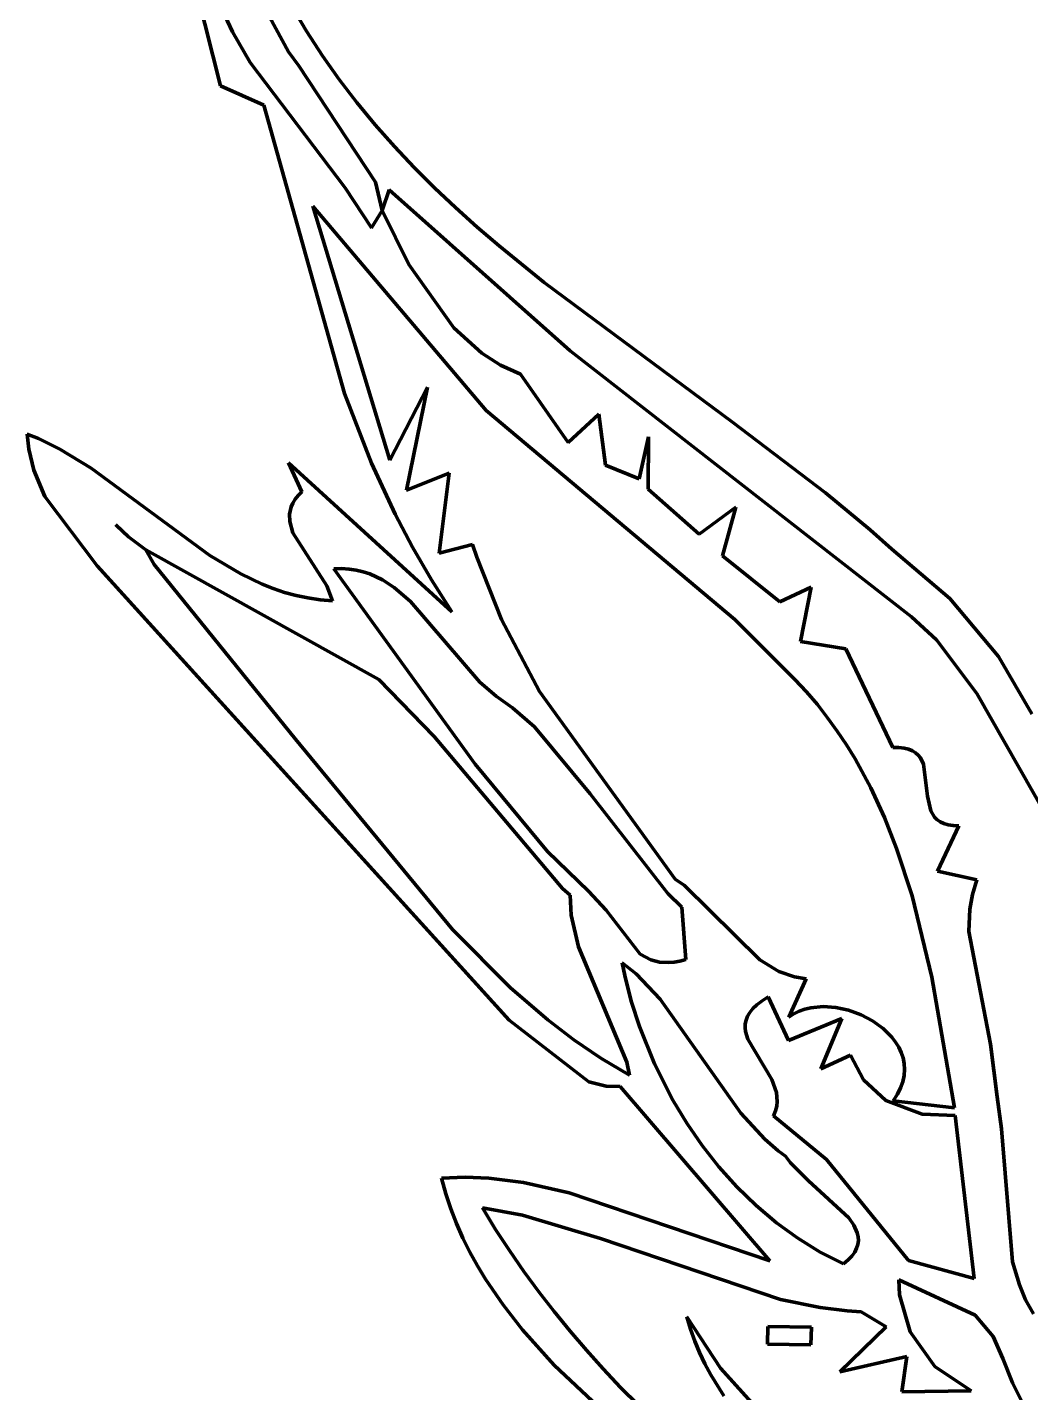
# Model space of a CAD drawing. Header units: millimetres. Extents: x 0 to 10.4, y 0 to 8.2.
# Drawn here: x 5.972 to 6.522, y 4.295 to 5.044 of the extents above; entities that cross this region are included whole.
import ezdxf

# ---------------------------------------------------------------- set-up
doc = ezdxf.new("R2010")
doc.units = ezdxf.units.MM
for name, color, linetype, lineweight in [('color#000000ff', 7, 'CONTINUOUS', 100), ('color#929292ff', 7, 'CONTINUOUS', 100), ('color#ffffffff', 7, 'CONTINUOUS', 100)]:
    doc.layers.add(name, color=color, linetype=linetype, lineweight=lineweight)

msp = doc.modelspace()

# ---------------------------------------------------------------- linework, layer by layer
at = {"layer": 'color#000000ff'}
for p, q in [((6.07784, 5.01204), (6.05913, 5.08684)), ((6.11513, 5.03063), (6.08624, 5.08419)), ((6.11683, 5.05599), (6.12505, 5.042)), ((6.07904, 5.05346), (6.08443, 5.0417)), ((6.08443, 5.0417), (6.09417, 5.02482)), ((6.12505, 5.042), (6.13377, 5.0285)), ((6.12092, 5.02296), (6.11513, 5.03063)), ((6.13377, 5.0285), (6.14299, 5.01545)), ((6.09417, 5.02482), (6.14626, 4.95611)), ((6.16296, 4.9592), (6.12092, 5.02296)), ((6.10166, 5.00145), (6.07784, 5.01204)), ((6.14299, 5.01545), (6.15266, 5.00284)), ((6.15266, 5.00284), (6.16276, 4.99062)), ((6.14594, 4.84324), (6.10166, 5.00145)), ((6.16276, 4.99062), (6.17326, 4.97879)), ((6.17326, 4.97879), (6.18413, 4.9673)), ((6.18413, 4.9673), (6.19534, 4.95613)), ((6.1666, 4.94365), (6.16296, 4.9592)), ((6.14626, 4.95611), (6.16081, 4.93414)), ((6.17035, 4.95497), (6.1666, 4.94365)), ((6.26979, 4.8668), (6.17035, 4.95497)), ((6.19534, 4.95613), (6.20687, 4.94525)), ((6.12861, 4.94599), (6.17077, 4.80673)), ((6.22365, 4.83405), (6.12861, 4.94599)), ((6.16081, 4.93414), (6.1666, 4.94365)), ((6.1666, 4.94365), (6.18117, 4.91415)), ((6.20687, 4.94525), (6.21867, 4.93464)), ((6.21867, 4.93464), (6.23073, 4.92427)), ((6.23073, 4.92427), (6.25549, 4.90414)), ((6.18117, 4.91415), (6.20591, 4.87939)), ((6.25549, 4.90414), (6.35881, 4.82767)), ((6.20591, 4.87939), (6.22125, 4.8655)), ((6.22125, 4.8655), (6.23146, 4.85893)), ((6.45687, 4.72081), (6.26979, 4.8668)), ((6.23146, 4.85893), (6.24245, 4.85397)), ((6.24245, 4.85397), (6.26867, 4.81639)), ((6.17077, 4.80673), (6.19149, 4.84685)), ((6.19149, 4.84685), (6.17985, 4.79035)), ((6.16077, 4.80509), (6.14594, 4.84324)), ((6.36003, 4.71929), (6.22365, 4.83405)), ((6.26867, 4.81639), (6.28548, 4.83197)), ((6.28548, 4.83197), (6.28905, 4.80399)), ((6.35881, 4.82767), (6.40977, 4.78882)), ((5.97272, 4.81285), (5.97192, 4.82104)), ((5.97192, 4.82104), (5.97801, 4.81856)), ((5.97801, 4.81856), (5.98985, 4.81278)), ((6.30753, 4.7965), (6.31268, 4.81963)), ((6.31268, 4.81963), (6.31258, 4.79083)), ((5.97544, 4.80122), (5.97272, 4.81285)), ((5.98985, 4.81278), (6.00689, 4.80246)), ((5.98149, 4.7868), (5.97544, 4.80122)), ((6.00689, 4.80246), (6.07201, 4.75447)), ((6.12256, 4.78931), (6.11525, 4.80523)), ((6.11525, 4.80523), (6.20489, 4.72363)), ((6.17363, 4.77718), (6.16077, 4.80509)), ((6.28905, 4.80399), (6.30753, 4.7965)), ((6.17985, 4.79035), (6.20328, 4.7996)), ((6.20328, 4.7996), (6.1979, 4.75582)), ((6.01018, 4.74872), (5.98149, 4.7868)), ((6.11766, 4.78326), (6.11893, 4.78529)), ((6.11893, 4.78529), (6.12056, 4.7873)), ((6.12056, 4.7873), (6.12256, 4.78931)), ((6.31258, 4.79083), (6.34046, 4.76611)), ((6.40977, 4.78882), (6.43426, 4.76847)), ((6.11575, 4.77715), (6.11672, 4.78123)), ((6.11672, 4.78123), (6.11766, 4.78326)), ((6.34046, 4.76611), (6.36053, 4.78096)), ((6.36053, 4.78096), (6.35333, 4.75425)), ((6.02093, 4.77091), (6.02056, 4.77126)), ((6.02056, 4.77126), (6.02749, 4.76466)), ((6.02749, 4.76466), (6.02093, 4.77091)), ((6.11586, 4.77303), (6.11575, 4.77715)), ((6.11767, 4.76683), (6.11586, 4.77303)), ((6.18317, 4.75897), (6.17363, 4.77718)), ((6.02749, 4.76466), (6.03699, 4.75755)), ((6.03699, 4.75755), (6.02749, 4.76466)), ((6.13626, 4.7378), (6.11767, 4.76683)), ((6.43426, 4.76847), (6.44615, 4.75797)), ((6.03699, 4.75755), (6.04151, 4.74958)), ((6.16475, 4.68638), (6.03699, 4.75755)), ((6.19356, 4.74111), (6.18317, 4.75897)), ((6.1979, 4.75582), (6.21618, 4.76045)), ((6.21618, 4.76045), (6.21844, 4.7535)), ((6.44615, 4.75797), (6.47798, 4.7309)), ((6.03172, 4.72529), (6.01018, 4.74872)), ((6.04151, 4.74958), (6.11906, 4.6538)), ((6.07201, 4.75447), (6.08899, 4.74433)), ((6.21844, 4.7535), (6.2321, 4.7194)), ((6.35333, 4.75425), (6.38471, 4.72914)), ((6.08899, 4.74433), (6.10078, 4.73871)), ((6.14433, 4.74727), (6.14005, 4.74714)), ((6.14005, 4.74714), (6.21764, 4.63995)), ((6.14844, 4.74704), (6.14433, 4.74727)), ((6.15238, 4.74647), (6.14844, 4.74704)), ((6.15617, 4.74557), (6.15238, 4.74647)), ((6.15981, 4.74437), (6.15617, 4.74557)), ((6.16671, 4.74113), (6.15981, 4.74437)), ((6.17314, 4.73692), (6.16671, 4.74113)), ((6.20489, 4.72363), (6.19356, 4.74111)), ((6.10078, 4.73871), (6.10684, 4.73632)), ((6.10684, 4.73632), (6.11303, 4.73425)), ((6.11303, 4.73425), (6.11936, 4.73252)), ((6.1393, 4.72966), (6.13626, 4.7378)), ((6.1821, 4.72915), (6.17314, 4.73692)), ((6.38471, 4.72914), (6.40189, 4.73702)), ((6.40189, 4.73702), (6.39604, 4.70736)), ((6.11936, 4.73252), (6.12585, 4.73117)), ((6.12585, 4.73117), (6.13249, 4.7302)), ((6.13249, 4.7302), (6.1393, 4.72966)), ((6.22016, 4.685), (6.1821, 4.72915)), ((6.47798, 4.7309), (6.50462, 4.69901)), ((6.23624, 4.49965), (6.03172, 4.72529)), ((6.2321, 4.7194), (6.25287, 4.6799)), ((6.38639, 4.69299), (6.36003, 4.71929)), ((6.47058, 4.70821), (6.45687, 4.72081)), ((6.39604, 4.70736), (6.42097, 4.70336)), ((6.42097, 4.70336), (6.44679, 4.64909)), ((6.49273, 4.67886), (6.47058, 4.70821)), ((6.50462, 4.69901), (6.52291, 4.66756)), ((6.39304, 4.68643), (6.38639, 4.69299)), ((6.19518, 4.65527), (6.16475, 4.68638)), ((6.22915, 4.67732), (6.22016, 4.685)), ((6.39935, 4.67966), (6.39304, 4.68643)), ((6.238, 4.67101), (6.22915, 4.67732)), ((6.25287, 4.6799), (6.32733, 4.57704)), ((6.4053, 4.67268), (6.39935, 4.67966)), ((6.53175, 4.61032), (6.49273, 4.67886)), ((6.2501, 4.66049), (6.238, 4.67101)), ((6.41093, 4.66551), (6.4053, 4.67268)), ((6.41625, 4.65815), (6.41093, 4.66551)), ((6.28074, 4.62383), (6.2501, 4.66049)), ((6.42126, 4.65062), (6.41625, 4.65815)), ((6.11906, 4.6538), (6.2052, 4.54926)), ((6.26559, 4.5718), (6.19518, 4.65527)), ((6.42597, 4.64293), (6.42126, 4.65062)), ((6.44679, 4.64909), (6.45007, 4.64912)), ((6.45007, 4.64912), (6.45292, 4.64883)), ((6.45292, 4.64883), (6.45537, 4.64826)), ((6.45537, 4.64826), (6.45746, 4.64741)), ((6.45746, 4.64741), (6.45921, 4.64633)), ((6.45921, 4.64633), (6.46066, 4.64502)), ((6.46066, 4.64502), (6.46184, 4.64351)), ((6.46184, 4.64351), (6.46352, 4.63999)), ((6.21764, 4.63995), (6.25729, 4.59213)), ((6.43457, 4.62708), (6.42597, 4.64293)), ((6.46352, 4.63999), (6.46567, 4.62254)), ((6.32327, 4.56906), (6.28074, 4.62383)), ((6.44215, 4.61069), (6.43457, 4.62708)), ((6.46567, 4.62254), (6.46754, 4.61434)), ((6.46754, 4.61434), (6.46955, 4.61101)), ((6.44881, 4.59383), (6.44215, 4.61069)), ((6.46955, 4.61101), (6.47093, 4.60962)), ((6.47093, 4.60962), (6.47261, 4.60844)), ((6.48291, 4.60629), (6.47117, 4.5814)), ((6.47261, 4.60844), (6.47462, 4.60749)), ((6.47462, 4.60749), (6.47698, 4.60681)), ((6.47698, 4.60681), (6.47973, 4.6064)), ((6.47973, 4.6064), (6.48291, 4.60629)), ((6.25729, 4.59213), (6.27971, 4.5704)), ((6.45727, 4.56783), (6.44881, 4.59383)), ((6.32733, 4.57704), (6.33242, 4.57345)), ((6.47117, 4.5814), (6.49279, 4.57663)), ((6.49279, 4.57663), (6.49039, 4.56857)), ((6.26969, 4.56815), (6.26559, 4.5718)), ((6.27021, 4.55722), (6.26969, 4.56815)), ((6.27971, 4.5704), (6.28939, 4.55987)), ((6.33097, 4.56162), (6.32327, 4.56906)), ((6.33242, 4.57345), (6.37376, 4.53278)), ((6.49039, 4.56857), (6.48898, 4.56047)), ((6.33316, 4.53284), (6.33097, 4.56162)), ((6.46815, 4.52328), (6.45727, 4.56783)), ((6.27433, 4.5399), (6.27021, 4.55722)), ((6.28939, 4.55987), (6.30815, 4.53581)), ((6.48898, 4.56047), (6.48847, 4.54827)), ((6.2052, 4.54926), (6.23695, 4.51735)), ((6.48847, 4.54827), (6.50033, 4.48654)), ((6.30079, 4.47657), (6.27433, 4.5399)), ((6.30585, 4.52498), (6.29828, 4.53109)), ((6.29828, 4.53109), (6.2997, 4.52408)), ((6.30815, 4.53581), (6.31404, 4.53266)), ((6.31404, 4.53266), (6.31865, 4.53151)), ((6.31865, 4.53151), (6.32389, 4.53126)), ((6.32389, 4.53126), (6.32678, 4.53151)), ((6.32678, 4.53151), (6.32987, 4.53203)), ((6.32987, 4.53203), (6.33316, 4.53284)), ((6.37376, 4.53278), (6.38418, 4.52636)), ((6.2997, 4.52408), (6.30323, 4.51007)), ((6.31914, 4.51122), (6.30585, 4.52498)), ((6.38418, 4.52636), (6.39286, 4.52333)), ((6.39286, 4.52333), (6.39917, 4.52236)), ((6.48057, 4.45151), (6.46815, 4.52328)), ((6.23695, 4.51735), (6.25738, 4.49979)), ((6.39917, 4.52236), (6.38974, 4.50135)), ((6.30323, 4.51007), (6.30766, 4.49616)), ((6.36332, 4.44852), (6.31914, 4.51122)), ((6.37497, 4.51023), (6.3722, 4.5081)), ((6.37831, 4.51238), (6.37497, 4.51023)), ((6.38945, 4.48841), (6.37831, 4.51238)), ((6.367, 4.50176), (6.36617, 4.49966)), ((6.36826, 4.50387), (6.367, 4.50176)), ((6.36998, 4.50598), (6.36826, 4.50387)), ((6.3722, 4.5081), (6.36998, 4.50598)), ((6.38974, 4.50135), (6.39245, 4.50313)), ((6.39245, 4.50313), (6.39536, 4.50456)), ((6.39536, 4.50456), (6.39844, 4.50567)), ((6.39844, 4.50567), (6.40167, 4.50646)), ((6.40167, 4.50646), (6.40844, 4.50711)), ((6.40844, 4.50711), (6.41545, 4.50663)), ((6.41545, 4.50663), (6.42247, 4.5051)), ((6.42247, 4.5051), (6.42928, 4.5026)), ((6.42928, 4.5026), (6.43565, 4.49923)), ((6.27991, 4.46574), (6.23624, 4.49965)), ((6.25738, 4.49979), (6.27169, 4.4889)), ((6.30766, 4.49616), (6.31591, 4.47565)), ((6.36574, 4.49756), (6.36566, 4.49546)), ((6.36566, 4.49546), (6.3659, 4.49336)), ((6.36617, 4.49966), (6.36574, 4.49756)), ((6.3659, 4.49336), (6.3672, 4.48914)), ((6.41869, 4.50045), (6.38945, 4.48841)), ((6.40715, 4.47299), (6.41869, 4.50045)), ((6.43565, 4.49923), (6.44137, 4.49509)), ((6.44137, 4.49509), (6.4462, 4.49026)), ((6.27169, 4.4889), (6.28662, 4.47876)), ((6.3672, 4.48914), (6.38034, 4.46709)), ((6.4462, 4.49026), (6.44822, 4.48761)), ((6.44822, 4.48761), (6.44993, 4.48483)), ((6.50033, 4.48654), (6.50395, 4.45754)), ((6.28662, 4.47876), (6.30222, 4.46943)), ((6.42343, 4.48043), (6.40715, 4.47299)), ((6.43067, 4.46681), (6.42343, 4.48043)), ((6.44993, 4.48483), (6.45131, 4.48192)), ((6.45131, 4.48192), (6.45232, 4.4789)), ((6.45232, 4.4789), (6.45295, 4.47577)), ((6.30222, 4.46943), (6.30079, 4.47657)), ((6.31591, 4.47565), (6.32601, 4.4558)), ((6.45316, 4.47255), (6.45292, 4.46925)), ((6.45295, 4.47577), (6.45316, 4.47255)), ((6.28945, 4.46333), (6.27991, 4.46574)), ((6.2972, 4.46322), (6.28945, 4.46333)), ((6.38034, 4.46709), (6.38288, 4.45994)), ((6.4428, 4.45556), (6.43067, 4.46681)), ((6.45222, 4.46588), (6.45101, 4.46245)), ((6.45292, 4.46925), (6.45222, 4.46588)), ((6.3792, 4.36765), (6.2972, 4.46322)), ((6.32601, 4.4558), (6.33372, 4.44308)), ((6.38288, 4.45994), (6.3833, 4.45498)), ((6.44927, 4.45897), (6.44697, 4.45546)), ((6.45101, 4.46245), (6.44927, 4.45897)), ((6.50395, 4.45754), (6.50636, 4.43994)), ((6.37641, 4.43439), (6.36332, 4.44852)), ((6.38235, 4.44984), (6.38128, 4.4472)), ((6.38302, 4.45243), (6.38235, 4.44984)), ((6.3833, 4.45498), (6.38302, 4.45243)), ((6.46288, 4.44805), (6.4428, 4.45556)), ((6.44697, 4.45546), (6.48057, 4.45151)), ((6.33372, 4.44308), (6.34217, 4.43085)), ((6.38128, 4.4472), (6.41031, 4.42315)), ((6.48086, 4.44733), (6.46288, 4.44805)), ((6.4914, 4.3579), (6.48086, 4.44733)), ((6.38385, 4.42804), (6.37641, 4.43439)), ((6.50636, 4.43994), (6.51242, 4.36709)), ((6.34217, 4.43085), (6.35134, 4.41921)), ((6.38785, 4.42508), (6.38385, 4.42804)), ((6.35134, 4.41921), (6.36119, 4.40822)), ((6.3905, 4.42129), (6.38785, 4.42508)), ((6.40044, 4.41157), (6.3905, 4.42129)), ((6.41031, 4.42315), (6.45535, 4.36785)), ((6.19909, 4.41298), (6.21216, 4.41347)), ((6.20148, 4.40444), (6.19909, 4.41298)), ((6.21216, 4.41347), (6.22506, 4.41296)), ((6.22506, 4.41296), (6.24414, 4.41057)), ((6.42254, 4.39129), (6.40044, 4.41157)), ((6.20425, 4.39613), (6.20148, 4.40444)), ((6.24414, 4.41057), (6.26913, 4.40491)), ((6.26913, 4.40491), (6.3792, 4.36765)), ((6.36119, 4.40822), (6.3717, 4.39797)), ((6.2074, 4.38803), (6.20425, 4.39613)), ((6.22156, 4.39672), (6.22882, 4.38485)), ((6.24358, 4.39259), (6.22156, 4.39672)), ((6.3717, 4.39797), (6.38283, 4.38854)), ((6.2864, 4.37989), (6.24358, 4.39259)), ((6.38283, 4.38854), (6.39455, 4.38001)), ((6.4254, 4.38713), (6.42254, 4.39129)), ((6.2109, 4.38014), (6.2074, 4.38803)), ((6.22882, 4.38485), (6.2364, 4.37323)), ((6.42723, 4.38294), (6.4254, 4.38713)), ((6.42769, 4.38084), (6.42723, 4.38294)), ((6.21473, 4.37244), (6.2109, 4.38014)), ((6.38505, 4.34641), (6.2864, 4.37989)), ((6.39455, 4.38001), (6.40684, 4.37246)), ((6.42578, 4.37236), (6.42687, 4.37449)), ((6.42687, 4.37449), (6.42754, 4.37661)), ((6.42754, 4.37661), (6.4278, 4.37873)), ((6.4278, 4.37873), (6.42769, 4.38084)), ((6.21887, 4.36493), (6.21473, 4.37244)), ((6.2364, 4.37323), (6.24428, 4.36185)), ((6.40684, 4.37246), (6.41966, 4.36597)), ((6.41966, 4.36597), (6.42221, 4.3681)), ((6.42221, 4.3681), (6.42424, 4.37024)), ((6.42424, 4.37024), (6.42578, 4.37236)), ((6.45535, 4.36785), (6.4914, 4.3579)), ((6.51242, 4.36709), (6.51614, 4.35439)), ((6.22331, 4.3576), (6.21887, 4.36493)), ((6.24428, 4.36185), (6.25246, 4.35069)), ((6.23299, 4.34341), (6.22331, 4.3576)), ((6.49188, 4.33779), (6.44992, 4.35728)), ((6.44992, 4.35728), (6.45034, 4.34903)), ((6.51614, 4.35439), (6.51958, 4.34631)), ((6.25246, 4.35069), (6.26092, 4.33977)), ((6.40689, 4.34203), (6.38505, 4.34641)), ((6.45034, 4.34903), (6.45615, 4.32864)), ((6.51958, 4.34631), (6.52394, 4.33861)), ((6.24361, 4.32981), (6.23299, 4.34341)), ((6.26092, 4.33977), (6.26965, 4.32906)), ((6.33571, 4.33017), (6.3337, 4.3369)), ((6.3337, 4.3369), (6.35218, 4.30869)), ((6.42174, 4.34022), (6.40689, 4.34203)), ((6.42926, 4.3397), (6.42174, 4.34022)), ((6.443, 4.33144), (6.42926, 4.3397)), ((6.50178, 4.32617), (6.49188, 4.33779)), ((6.26099, 4.31033), (6.24361, 4.32981)), ((6.26965, 4.32906), (6.27865, 4.31858)), ((6.33804, 4.32364), (6.33571, 4.33017)), ((6.41757, 4.30665), (6.443, 4.33144)), ((6.45615, 4.32864), (6.46982, 4.30964)), ((6.34069, 4.3173), (6.33804, 4.32364)), ((6.50708, 4.31402), (6.50178, 4.32617)), ((6.27865, 4.31858), (6.28789, 4.3083)), ((6.34363, 4.31114), (6.34069, 4.3173)), ((6.45443, 4.31514), (6.41757, 4.30665)), ((6.45168, 4.29582), (6.45443, 4.31514)), ((6.51229, 4.30077), (6.50708, 4.31402)), ((6.35043, 4.22648), (6.26099, 4.31033)), ((6.28789, 4.3083), (6.29737, 4.29823)), ((6.34686, 4.30515), (6.34363, 4.31114)), ((6.35218, 4.30869), (6.38145, 4.27637)), ((6.46982, 4.30964), (6.48974, 4.29634)), ((6.35409, 4.29365), (6.34686, 4.30515)), ((6.52178, 4.28163), (6.51229, 4.30077)), ((6.29737, 4.29823), (6.31699, 4.27869)), ((6.48974, 4.29634), (6.45168, 4.29582))]:
    msp.add_line(p, q, dxfattribs=at)
at = {"layer": 'color#929292ff'}
for p, q in [((6.02749, 4.76466), (6.02056, 4.77126)), ((6.02056, 4.77126), (6.02093, 4.77091)), ((6.02093, 4.77091), (6.02749, 4.76466)), ((6.3779, 4.32186), (6.37813, 4.33163)), ((6.37813, 4.33163), (6.40205, 4.33126)), ((6.40205, 4.33126), (6.40182, 4.32147)), ((6.40182, 4.32147), (6.3779, 4.32186))]:
    msp.add_line(p, q, dxfattribs=at)
at = {"layer": 'color#ffffffff'}
for p, q in [((6.05913, 5.08684), (6.07784, 5.01204)), ((6.08624, 5.08419), (6.11513, 5.03063)), ((6.12505, 5.042), (6.11683, 5.05599)), ((6.08443, 5.0417), (6.07904, 5.05346)), ((6.09417, 5.02482), (6.08443, 5.0417)), ((6.13377, 5.0285), (6.12505, 5.042)), ((6.11513, 5.03063), (6.12092, 5.02296)), ((6.14299, 5.01545), (6.13377, 5.0285)), ((6.14626, 4.95611), (6.09417, 5.02482)), ((6.12092, 5.02296), (6.16296, 4.9592)), ((6.07784, 5.01204), (6.10166, 5.00145)), ((6.15266, 5.00284), (6.14299, 5.01545)), ((6.16276, 4.99062), (6.15266, 5.00284)), ((6.10166, 5.00145), (6.14594, 4.84324)), ((6.17326, 4.97879), (6.16276, 4.99062)), ((6.18413, 4.9673), (6.17326, 4.97879)), ((6.19534, 4.95613), (6.18413, 4.9673)), ((6.16296, 4.9592), (6.1666, 4.94365)), ((6.16081, 4.93414), (6.14626, 4.95611)), ((6.1666, 4.94365), (6.17035, 4.95497)), ((6.17035, 4.95497), (6.26979, 4.8668)), ((6.20687, 4.94525), (6.19534, 4.95613)), ((6.12861, 4.94599), (6.22365, 4.83405)), ((6.17077, 4.80673), (6.12861, 4.94599)), ((6.1666, 4.94365), (6.16081, 4.93414)), ((6.18117, 4.91415), (6.1666, 4.94365)), ((6.21867, 4.93464), (6.20687, 4.94525)), ((6.23073, 4.92427), (6.21867, 4.93464)), ((6.25549, 4.90414), (6.23073, 4.92427)), ((6.20591, 4.87939), (6.18117, 4.91415)), ((6.35881, 4.82767), (6.25549, 4.90414)), ((6.22125, 4.8655), (6.20591, 4.87939)), ((6.23146, 4.85893), (6.22125, 4.8655)), ((6.26979, 4.8668), (6.45687, 4.72081)), ((6.24245, 4.85397), (6.23146, 4.85893)), ((6.26867, 4.81639), (6.24245, 4.85397)), ((6.19149, 4.84685), (6.17077, 4.80673)), ((6.17985, 4.79035), (6.19149, 4.84685)), ((6.14594, 4.84324), (6.16077, 4.80509)), ((6.22365, 4.83405), (6.36003, 4.71929)), ((6.28548, 4.83197), (6.26867, 4.81639)), ((6.28905, 4.80399), (6.28548, 4.83197)), ((6.40977, 4.78882), (6.35881, 4.82767)), ((5.97801, 4.81856), (5.97192, 4.82104)), ((5.97192, 4.82104), (5.97272, 4.81285)), ((5.98985, 4.81278), (5.97801, 4.81856)), ((6.31268, 4.81963), (6.30753, 4.7965)), ((6.31258, 4.79083), (6.31268, 4.81963)), ((5.97272, 4.81285), (5.97544, 4.80122)), ((6.00689, 4.80246), (5.98985, 4.81278)), ((5.97544, 4.80122), (5.98149, 4.7868)), ((6.07201, 4.75447), (6.00689, 4.80246)), ((6.20489, 4.72363), (6.11525, 4.80523)), ((6.11525, 4.80523), (6.12256, 4.78931)), ((6.16077, 4.80509), (6.17363, 4.77718)), ((6.30753, 4.7965), (6.28905, 4.80399)), ((6.20328, 4.7996), (6.17985, 4.79035)), ((6.1979, 4.75582), (6.20328, 4.7996)), ((5.98149, 4.7868), (6.01018, 4.74872)), ((6.11893, 4.78529), (6.11766, 4.78326)), ((6.12056, 4.7873), (6.11893, 4.78529)), ((6.12256, 4.78931), (6.12056, 4.7873)), ((6.34046, 4.76611), (6.31258, 4.79083)), ((6.43426, 4.76847), (6.40977, 4.78882)), ((6.11672, 4.78123), (6.11575, 4.77715)), ((6.11766, 4.78326), (6.11672, 4.78123)), ((6.36053, 4.78096), (6.34046, 4.76611)), ((6.35333, 4.75425), (6.36053, 4.78096)), ((6.11575, 4.77715), (6.11586, 4.77303)), ((6.11586, 4.77303), (6.11767, 4.76683)), ((6.17363, 4.77718), (6.18317, 4.75897)), ((6.02749, 4.76466), (6.03699, 4.75755)), ((6.03699, 4.75755), (6.02749, 4.76466)), ((6.11767, 4.76683), (6.13626, 4.7378)), ((6.44615, 4.75797), (6.43426, 4.76847)), ((6.03699, 4.75755), (6.16475, 4.68638)), ((6.04151, 4.74958), (6.03699, 4.75755)), ((6.18317, 4.75897), (6.19356, 4.74111)), ((6.21618, 4.76045), (6.1979, 4.75582)), ((6.21844, 4.7535), (6.21618, 4.76045)), ((6.47798, 4.7309), (6.44615, 4.75797)), ((6.01018, 4.74872), (6.03172, 4.72529)), ((6.11906, 4.6538), (6.04151, 4.74958)), ((6.08899, 4.74433), (6.07201, 4.75447)), ((6.2321, 4.7194), (6.21844, 4.7535)), ((6.38471, 4.72914), (6.35333, 4.75425)), ((6.10078, 4.73871), (6.08899, 4.74433)), ((6.14005, 4.74714), (6.14433, 4.74727)), ((6.21764, 4.63995), (6.14005, 4.74714)), ((6.14433, 4.74727), (6.14844, 4.74704)), ((6.14844, 4.74704), (6.15238, 4.74647)), ((6.15238, 4.74647), (6.15617, 4.74557)), ((6.15617, 4.74557), (6.15981, 4.74437)), ((6.15981, 4.74437), (6.16671, 4.74113)), ((6.16671, 4.74113), (6.17314, 4.73692)), ((6.19356, 4.74111), (6.20489, 4.72363)), ((6.10684, 4.73632), (6.10078, 4.73871)), ((6.11303, 4.73425), (6.10684, 4.73632)), ((6.11936, 4.73252), (6.11303, 4.73425)), ((6.13626, 4.7378), (6.1393, 4.72966)), ((6.17314, 4.73692), (6.1821, 4.72915)), ((6.40189, 4.73702), (6.38471, 4.72914)), ((6.39604, 4.70736), (6.40189, 4.73702)), ((6.12585, 4.73117), (6.11936, 4.73252)), ((6.13249, 4.7302), (6.12585, 4.73117)), ((6.1393, 4.72966), (6.13249, 4.7302)), ((6.1821, 4.72915), (6.22016, 4.685)), ((6.50462, 4.69901), (6.47798, 4.7309)), ((6.03172, 4.72529), (6.23624, 4.49965)), ((6.25287, 4.6799), (6.2321, 4.7194)), ((6.36003, 4.71929), (6.38639, 4.69299)), ((6.45687, 4.72081), (6.47058, 4.70821)), ((6.42097, 4.70336), (6.39604, 4.70736)), ((6.44679, 4.64909), (6.42097, 4.70336)), ((6.47058, 4.70821), (6.49273, 4.67886)), ((6.52291, 4.66756), (6.50462, 4.69901)), ((6.38639, 4.69299), (6.39304, 4.68643)), ((6.16475, 4.68638), (6.19518, 4.65527)), ((6.22016, 4.685), (6.22915, 4.67732)), ((6.39304, 4.68643), (6.39935, 4.67966)), ((6.22915, 4.67732), (6.238, 4.67101)), ((6.32733, 4.57704), (6.25287, 4.6799)), ((6.39935, 4.67966), (6.4053, 4.67268)), ((6.49273, 4.67886), (6.53175, 4.61032)), ((6.238, 4.67101), (6.2501, 4.66049)), ((6.4053, 4.67268), (6.41093, 4.66551)), ((6.41093, 4.66551), (6.41625, 4.65815)), ((6.2501, 4.66049), (6.28074, 4.62383)), ((6.41625, 4.65815), (6.42126, 4.65062)), ((6.2052, 4.54926), (6.11906, 4.6538)), ((6.19518, 4.65527), (6.26559, 4.5718)), ((6.42126, 4.65062), (6.42597, 4.64293)), ((6.45007, 4.64912), (6.44679, 4.64909)), ((6.45292, 4.64883), (6.45007, 4.64912)), ((6.45537, 4.64826), (6.45292, 4.64883)), ((6.45746, 4.64741), (6.45537, 4.64826)), ((6.45921, 4.64633), (6.45746, 4.64741)), ((6.46066, 4.64502), (6.45921, 4.64633)), ((6.46184, 4.64351), (6.46066, 4.64502)), ((6.46352, 4.63999), (6.46184, 4.64351)), ((6.25729, 4.59213), (6.21764, 4.63995)), ((6.42597, 4.64293), (6.43457, 4.62708)), ((6.46567, 4.62254), (6.46352, 4.63999)), ((6.28074, 4.62383), (6.32327, 4.56906)), ((6.43457, 4.62708), (6.44215, 4.61069)), ((6.46754, 4.61434), (6.46567, 4.62254)), ((6.46955, 4.61101), (6.46754, 4.61434)), ((6.44215, 4.61069), (6.44881, 4.59383)), ((6.47093, 4.60962), (6.46955, 4.61101)), ((6.47261, 4.60844), (6.47093, 4.60962)), ((6.47117, 4.5814), (6.48291, 4.60629)), ((6.47462, 4.60749), (6.47261, 4.60844)), ((6.47698, 4.60681), (6.47462, 4.60749)), ((6.47973, 4.6064), (6.47698, 4.60681)), ((6.48291, 4.60629), (6.47973, 4.6064)), ((6.27971, 4.5704), (6.25729, 4.59213)), ((6.44881, 4.59383), (6.45727, 4.56783)), ((6.33242, 4.57345), (6.32733, 4.57704)), ((6.49279, 4.57663), (6.47117, 4.5814)), ((6.49039, 4.56857), (6.49279, 4.57663)), ((6.26559, 4.5718), (6.26969, 4.56815)), ((6.26969, 4.56815), (6.27021, 4.55722)), ((6.28939, 4.55987), (6.27971, 4.5704)), ((6.32327, 4.56906), (6.33097, 4.56162)), ((6.37376, 4.53278), (6.33242, 4.57345)), ((6.48898, 4.56047), (6.49039, 4.56857)), ((6.33097, 4.56162), (6.33316, 4.53284)), ((6.45727, 4.56783), (6.46815, 4.52328)), ((6.27021, 4.55722), (6.27433, 4.5399)), ((6.30815, 4.53581), (6.28939, 4.55987)), ((6.48847, 4.54827), (6.48898, 4.56047)), ((6.23695, 4.51735), (6.2052, 4.54926)), ((6.50033, 4.48654), (6.48847, 4.54827)), ((6.27433, 4.5399), (6.30079, 4.47657)), ((6.2997, 4.52408), (6.29828, 4.53109)), ((6.29828, 4.53109), (6.30585, 4.52498)), ((6.31404, 4.53266), (6.30815, 4.53581)), ((6.31865, 4.53151), (6.31404, 4.53266)), ((6.32389, 4.53126), (6.31865, 4.53151)), ((6.32678, 4.53151), (6.32389, 4.53126)), ((6.32987, 4.53203), (6.32678, 4.53151)), ((6.33316, 4.53284), (6.32987, 4.53203)), ((6.38418, 4.52636), (6.37376, 4.53278)), ((6.30323, 4.51007), (6.2997, 4.52408)), ((6.30585, 4.52498), (6.31914, 4.51122)), ((6.39286, 4.52333), (6.38418, 4.52636)), ((6.39917, 4.52236), (6.39286, 4.52333)), ((6.46815, 4.52328), (6.48057, 4.45151)), ((6.25738, 4.49979), (6.23695, 4.51735)), ((6.38974, 4.50135), (6.39917, 4.52236)), ((6.30766, 4.49616), (6.30323, 4.51007)), ((6.31914, 4.51122), (6.36332, 4.44852)), ((6.3722, 4.5081), (6.37497, 4.51023)), ((6.37497, 4.51023), (6.37831, 4.51238)), ((6.37831, 4.51238), (6.38945, 4.48841)), ((6.36617, 4.49966), (6.367, 4.50176)), ((6.367, 4.50176), (6.36826, 4.50387)), ((6.36826, 4.50387), (6.36998, 4.50598)), ((6.36998, 4.50598), (6.3722, 4.5081)), ((6.39245, 4.50313), (6.38974, 4.50135)), ((6.39536, 4.50456), (6.39245, 4.50313)), ((6.39844, 4.50567), (6.39536, 4.50456)), ((6.40167, 4.50646), (6.39844, 4.50567)), ((6.40844, 4.50711), (6.40167, 4.50646)), ((6.41545, 4.50663), (6.40844, 4.50711)), ((6.42247, 4.5051), (6.41545, 4.50663)), ((6.42928, 4.5026), (6.42247, 4.5051)), ((6.43565, 4.49923), (6.42928, 4.5026)), ((6.23624, 4.49965), (6.27991, 4.46574)), ((6.27169, 4.4889), (6.25738, 4.49979)), ((6.31591, 4.47565), (6.30766, 4.49616)), ((6.36566, 4.49546), (6.36574, 4.49756)), ((6.3659, 4.49336), (6.36566, 4.49546)), ((6.36574, 4.49756), (6.36617, 4.49966)), ((6.3672, 4.48914), (6.3659, 4.49336)), ((6.38945, 4.48841), (6.41869, 4.50045)), ((6.41869, 4.50045), (6.40715, 4.47299)), ((6.44137, 4.49509), (6.43565, 4.49923)), ((6.4462, 4.49026), (6.44137, 4.49509)), ((6.28662, 4.47876), (6.27169, 4.4889)), ((6.38034, 4.46709), (6.3672, 4.48914)), ((6.44822, 4.48761), (6.4462, 4.49026)), ((6.44993, 4.48483), (6.44822, 4.48761)), ((6.50395, 4.45754), (6.50033, 4.48654)), ((6.30222, 4.46943), (6.28662, 4.47876)), ((6.40715, 4.47299), (6.42343, 4.48043)), ((6.42343, 4.48043), (6.43067, 4.46681)), ((6.45131, 4.48192), (6.44993, 4.48483)), ((6.45232, 4.4789), (6.45131, 4.48192)), ((6.45295, 4.47577), (6.45232, 4.4789)), ((6.30079, 4.47657), (6.30222, 4.46943)), ((6.32601, 4.4558), (6.31591, 4.47565)), ((6.45292, 4.46925), (6.45316, 4.47255)), ((6.45316, 4.47255), (6.45295, 4.47577)), ((6.27991, 4.46574), (6.28945, 4.46333)), ((6.28945, 4.46333), (6.2972, 4.46322)), ((6.38288, 4.45994), (6.38034, 4.46709)), ((6.43067, 4.46681), (6.4428, 4.45556)), ((6.45101, 4.46245), (6.45222, 4.46588)), ((6.45222, 4.46588), (6.45292, 4.46925)), ((6.2972, 4.46322), (6.3792, 4.36765)), ((6.33372, 4.44308), (6.32601, 4.4558)), ((6.3833, 4.45498), (6.38288, 4.45994)), ((6.44697, 4.45546), (6.44927, 4.45897)), ((6.44927, 4.45897), (6.45101, 4.46245)), ((6.50636, 4.43994), (6.50395, 4.45754)), ((6.36332, 4.44852), (6.37641, 4.43439)), ((6.38128, 4.4472), (6.38235, 4.44984)), ((6.38235, 4.44984), (6.38302, 4.45243)), ((6.38302, 4.45243), (6.3833, 4.45498)), ((6.4428, 4.45556), (6.46288, 4.44805)), ((6.48057, 4.45151), (6.44697, 4.45546)), ((6.34217, 4.43085), (6.33372, 4.44308)), ((6.41031, 4.42315), (6.38128, 4.4472)), ((6.46288, 4.44805), (6.48086, 4.44733)), ((6.48086, 4.44733), (6.4914, 4.3579)), ((6.37641, 4.43439), (6.38385, 4.42804)), ((6.51242, 4.36709), (6.50636, 4.43994)), ((6.35134, 4.41921), (6.34217, 4.43085)), ((6.38385, 4.42804), (6.38785, 4.42508)), ((6.36119, 4.40822), (6.35134, 4.41921)), ((6.38785, 4.42508), (6.3905, 4.42129)), ((6.3905, 4.42129), (6.40044, 4.41157)), ((6.45535, 4.36785), (6.41031, 4.42315)), ((6.21216, 4.41347), (6.19909, 4.41298)), ((6.19909, 4.41298), (6.20148, 4.40444)), ((6.22506, 4.41296), (6.21216, 4.41347)), ((6.24414, 4.41057), (6.22506, 4.41296)), ((6.40044, 4.41157), (6.42254, 4.39129)), ((6.20148, 4.40444), (6.20425, 4.39613)), ((6.26913, 4.40491), (6.24414, 4.41057)), ((6.3792, 4.36765), (6.26913, 4.40491)), ((6.3717, 4.39797), (6.36119, 4.40822)), ((6.20425, 4.39613), (6.2074, 4.38803)), ((6.22156, 4.39672), (6.24358, 4.39259)), ((6.22882, 4.38485), (6.22156, 4.39672)), ((6.38283, 4.38854), (6.3717, 4.39797)), ((6.24358, 4.39259), (6.2864, 4.37989)), ((6.39455, 4.38001), (6.38283, 4.38854)), ((6.42254, 4.39129), (6.4254, 4.38713)), ((6.2074, 4.38803), (6.2109, 4.38014)), ((6.2364, 4.37323), (6.22882, 4.38485)), ((6.4254, 4.38713), (6.42723, 4.38294)), ((6.42723, 4.38294), (6.42769, 4.38084)), ((6.2109, 4.38014), (6.21473, 4.37244)), ((6.2864, 4.37989), (6.38505, 4.34641)), ((6.40684, 4.37246), (6.39455, 4.38001)), ((6.42687, 4.37449), (6.42578, 4.37236)), ((6.42754, 4.37661), (6.42687, 4.37449)), ((6.4278, 4.37873), (6.42754, 4.37661)), ((6.42769, 4.38084), (6.4278, 4.37873)), ((6.21473, 4.37244), (6.21887, 4.36493)), ((6.24428, 4.36185), (6.2364, 4.37323)), ((6.41966, 4.36597), (6.40684, 4.37246)), ((6.42221, 4.3681), (6.41966, 4.36597)), ((6.42424, 4.37024), (6.42221, 4.3681)), ((6.42578, 4.37236), (6.42424, 4.37024)), ((6.4914, 4.3579), (6.45535, 4.36785)), ((6.51614, 4.35439), (6.51242, 4.36709)), ((6.21887, 4.36493), (6.22331, 4.3576)), ((6.25246, 4.35069), (6.24428, 4.36185)), ((6.22331, 4.3576), (6.23299, 4.34341)), ((6.45034, 4.34903), (6.44992, 4.35728)), ((6.44992, 4.35728), (6.49188, 4.33779)), ((6.51958, 4.34631), (6.51614, 4.35439)), ((6.26092, 4.33977), (6.25246, 4.35069)), ((6.38505, 4.34641), (6.40689, 4.34203)), ((6.45615, 4.32864), (6.45034, 4.34903)), ((6.52394, 4.33861), (6.51958, 4.34631)), ((6.23299, 4.34341), (6.24361, 4.32981)), ((6.26965, 4.32906), (6.26092, 4.33977)), ((6.35218, 4.30869), (6.3337, 4.3369)), ((6.3337, 4.3369), (6.33571, 4.33017)), ((6.40689, 4.34203), (6.42174, 4.34022)), ((6.42174, 4.34022), (6.42926, 4.3397)), ((6.42926, 4.3397), (6.443, 4.33144)), ((6.49188, 4.33779), (6.50178, 4.32617)), ((6.24361, 4.32981), (6.26099, 4.31033)), ((6.27865, 4.31858), (6.26965, 4.32906)), ((6.33571, 4.33017), (6.33804, 4.32364)), ((6.37813, 4.33163), (6.3779, 4.32186)), ((6.40205, 4.33126), (6.37813, 4.33163)), ((6.40182, 4.32147), (6.40205, 4.33126)), ((6.443, 4.33144), (6.41757, 4.30665)), ((6.46982, 4.30964), (6.45615, 4.32864)), ((6.33804, 4.32364), (6.34069, 4.3173)), ((6.3779, 4.32186), (6.40182, 4.32147)), ((6.50178, 4.32617), (6.50708, 4.31402)), ((6.28789, 4.3083), (6.27865, 4.31858)), ((6.34069, 4.3173), (6.34363, 4.31114)), ((6.41757, 4.30665), (6.45443, 4.31514)), ((6.45443, 4.31514), (6.45168, 4.29582)), ((6.50708, 4.31402), (6.51229, 4.30077)), ((6.26099, 4.31033), (6.35043, 4.22648)), ((6.29737, 4.29823), (6.28789, 4.3083)), ((6.34363, 4.31114), (6.34686, 4.30515)), ((6.38145, 4.27637), (6.35218, 4.30869)), ((6.48974, 4.29634), (6.46982, 4.30964)), ((6.34686, 4.30515), (6.35409, 4.29365)), ((6.51229, 4.30077), (6.52178, 4.28163)), ((6.31699, 4.27869), (6.29737, 4.29823)), ((6.45168, 4.29582), (6.48974, 4.29634))]:
    msp.add_line(p, q, dxfattribs=at)

doc.saveas('drawing.dxf')
